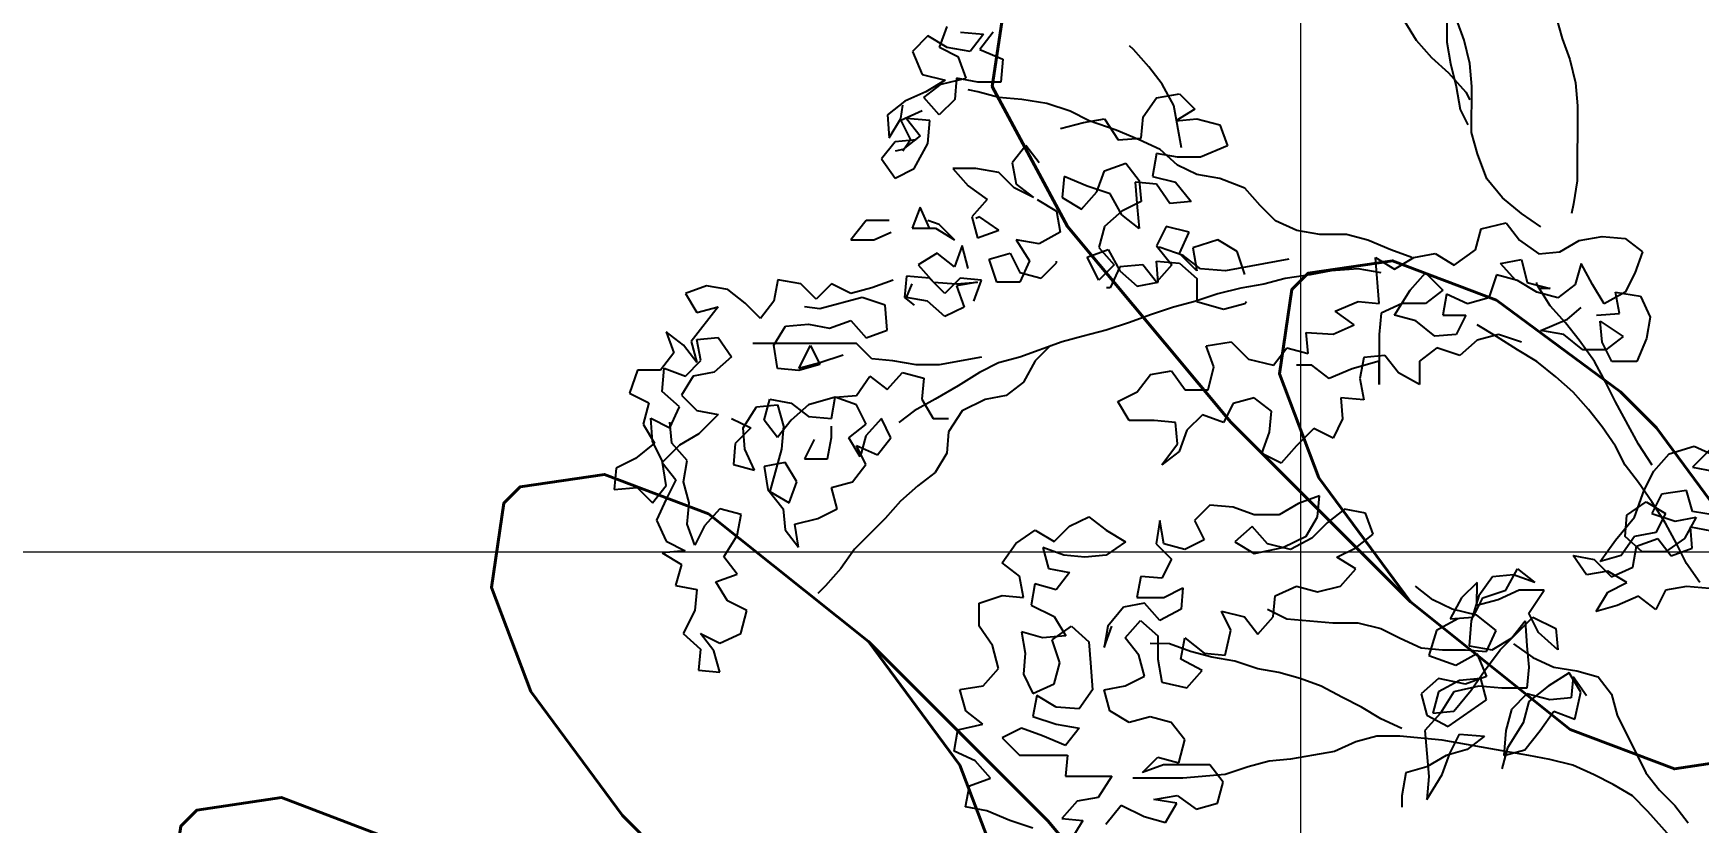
# Model space of a CAD drawing. Header units: millimetres. Extents: x 684983 to 685377, y 990360 to 990509.
# Drawn here: x 685035.063 to 685036.312, y 990437.835 to 990438.427 of the extents above; entities that cross this region are included whole.
import ezdxf

# ---------------------------------------------------------------- set-up
doc = ezdxf.new("R2010")
doc.units = ezdxf.units.MM
doc.layers.add('grid', color=8, linetype='Continuous', lineweight=9)
doc.layers.add('GRID LEVELS', color=7, linetype='Continuous', lineweight=13)
doc.layers.add('TEAK', color=7, linetype='Continuous')
doc.styles.get("Standard").update_dxf_attribs({"font": 'RomanS'})

# ---------------------------------------------------------------- blocks, each defined once
blk = doc.blocks.new('A$C25655A80')
at = {"color": 62}
for p, q in [((-0.45019, 1.7769), (-0.44443, 1.76728)), ((-0.42904, 1.77784), (-0.42905, 1.7663)), ((-0.42039, 1.76726), (-0.42423, 1.77784)), ((-0.37424, 1.77875), (-0.37137, 1.76817)), ((-0.6886, 1.76943), (-0.69629, 1.76174)), ((-0.67899, 1.76365), (-0.6886, 1.76943)), ((-0.68283, 1.76365), (-0.67898, 1.77422)), ((-0.67225, 1.77133), (-0.66072, 1.77036)), ((-0.66072, 1.77036), (-0.66745, 1.76172)), ((-0.65591, 1.77132), (-0.66265, 1.76267)), ((-0.44443, 1.76728), (-0.43674, 1.75862)), ((-0.42905, 1.7663), (-0.42713, 1.75573)), ((-0.41752, 1.75572), (-0.42039, 1.76726)), ((-0.37137, 1.76817), (-0.36753, 1.7576)), ((-0.69629, 1.76174), (-0.6915, 1.7502)), ((-0.67322, 1.75884), (-0.68283, 1.76365)), ((-0.66745, 1.76172), (-0.67899, 1.76365)), ((-0.66939, 1.74826), (-0.67322, 1.75884)), ((-0.66265, 1.76267), (-0.65112, 1.75786)), ((-0.65112, 1.75786), (-0.65209, 1.74632)), ((-0.58574, 1.7626), (-0.58766, 1.76453)), ((-0.57806, 1.75394), (-0.58574, 1.7626)), ((-0.43674, 1.75862), (-0.4281, 1.75092)), ((-0.6915, 1.7502), (-0.67996, 1.74731)), ((-0.57134, 1.74529), (-0.57806, 1.75394)), ((-0.4281, 1.75092), (-0.41946, 1.7413)), ((-0.42713, 1.75573), (-0.42426, 1.74419)), ((-0.41657, 1.74418), (-0.41752, 1.75572)), ((-0.36753, 1.7576), (-0.36466, 1.74606)), ((-0.68958, 1.74155), (-0.70016, 1.73675)), ((-0.69055, 1.73867), (-0.68189, 1.74539)), ((-0.67996, 1.74731), (-0.68958, 1.74155)), ((-0.68189, 1.74539), (-0.66939, 1.74826)), ((-0.6742, 1.74826), (-0.67517, 1.73769)), ((-0.66362, 1.74633), (-0.6742, 1.74826)), ((-0.66363, 1.74153), (-0.66843, 1.74249)), ((-0.65306, 1.73863), (-0.66363, 1.74153)), ((-0.65209, 1.74632), (-0.66362, 1.74633)), ((-0.56558, 1.73471), (-0.57134, 1.74529)), ((-0.42426, 1.74419), (-0.42235, 1.73265)), ((-0.41946, 1.7413), (-0.41754, 1.73745)), ((-0.41659, 1.72111), (-0.41657, 1.74418)), ((-0.36466, 1.74606), (-0.36371, 1.73452)), ((-0.70016, 1.73675), (-0.70882, 1.73003)), ((-0.70209, 1.7281), (-0.70112, 1.73483)), ((-0.68286, 1.73001), (-0.69055, 1.73867)), ((-0.67517, 1.73769), (-0.68286, 1.73001)), ((-0.64152, 1.73766), (-0.65306, 1.73863)), ((-0.62903, 1.73573), (-0.64152, 1.73766)), ((-0.61749, 1.73187), (-0.62903, 1.73573)), ((-0.58097, 1.72895), (-0.57423, 1.73856)), ((-0.57423, 1.73856), (-0.56269, 1.74047)), ((-0.56175, 1.71355), (-0.56558, 1.73471)), ((-0.55501, 1.73277), (-0.56463, 1.72702)), ((-0.56269, 1.74047), (-0.55501, 1.73277)), ((-0.36371, 1.73452), (-0.36374, 1.69703)), ((-0.70882, 1.73003), (-0.70787, 1.71849)), ((-0.70787, 1.71849), (-0.70209, 1.7281)), ((-0.69151, 1.73194), (-0.70209, 1.72714)), ((-0.70209, 1.72714), (-0.69729, 1.71752)), ((-0.69921, 1.7281), (-0.69249, 1.71944)), ((-0.68767, 1.72713), (-0.69921, 1.7281)), ((-0.68864, 1.71559), (-0.68767, 1.72713)), ((-0.62231, 1.72322), (-0.61077, 1.7261)), ((-0.60788, 1.72705), (-0.61749, 1.73187)), ((-0.61077, 1.7261), (-0.60019, 1.72801)), ((-0.59443, 1.72224), (-0.60788, 1.72705)), ((-0.60019, 1.72801), (-0.59347, 1.71743)), ((-0.58194, 1.71838), (-0.58097, 1.72895)), ((-0.56463, 1.72702), (-0.55405, 1.72797)), ((-0.55405, 1.72797), (-0.54252, 1.72507)), ((-0.54252, 1.72507), (-0.53868, 1.71449)), ((-0.42235, 1.73265), (-0.41851, 1.72496)), ((-0.70499, 1.71657), (-0.71172, 1.70792)), ((-0.69441, 1.71752), (-0.70499, 1.71657)), ((-0.69249, 1.71944), (-0.70114, 1.71272)), ((-0.69729, 1.71752), (-0.70114, 1.71176)), ((-0.5829, 1.71742), (-0.59443, 1.72224)), ((-0.59347, 1.71743), (-0.58194, 1.71838)), ((-0.57233, 1.7126), (-0.5829, 1.71742)), ((-0.41372, 1.71053), (-0.41659, 1.72111)), ((-0.71172, 1.70792), (-0.705, 1.6983)), ((-0.70114, 1.71272), (-0.70499, 1.71176)), ((-0.69539, 1.7031), (-0.68864, 1.71559)), ((-0.63962, 1.71459), (-0.64636, 1.70594)), ((-0.6329, 1.70593), (-0.63962, 1.71459)), ((-0.57425, 1.71068), (-0.57619, 1.69915)), ((-0.56368, 1.70875), (-0.57425, 1.71068)), ((-0.56368, 1.7049), (-0.57233, 1.7126)), ((-0.55215, 1.70874), (-0.56368, 1.70875)), ((-0.53868, 1.71449), (-0.55215, 1.70874)), ((-0.40892, 1.69803), (-0.41372, 1.71053)), ((-0.705, 1.6983), (-0.69539, 1.7031)), ((-0.67616, 1.70308), (-0.66848, 1.69443)), ((-0.66462, 1.70307), (-0.67616, 1.70308)), ((-0.65309, 1.70114), (-0.66462, 1.70307)), ((-0.64541, 1.69344), (-0.65309, 1.70114)), ((-0.64636, 1.70594), (-0.64444, 1.69537)), ((-0.60407, 1.69148), (-0.60022, 1.70205)), ((-0.60022, 1.70205), (-0.58964, 1.70589)), ((-0.58964, 1.70589), (-0.58292, 1.69723)), ((-0.55408, 1.70009), (-0.56368, 1.7049)), ((-0.54254, 1.69816), (-0.55408, 1.70009)), ((-0.66848, 1.69443), (-0.65887, 1.68769)), ((-0.6358, 1.68863), (-0.64541, 1.69344)), ((-0.64444, 1.69537), (-0.6358, 1.68863)), ((-0.62041, 1.69919), (-0.62138, 1.68862)), ((-0.60888, 1.69437), (-0.62041, 1.69919)), ((-0.61177, 1.68284), (-0.60407, 1.69148)), ((-0.59734, 1.69052), (-0.60888, 1.69437)), ((-0.57427, 1.6953), (-0.58484, 1.69627)), ((-0.58484, 1.69627), (-0.58389, 1.68377)), ((-0.58292, 1.69723), (-0.58197, 1.68666)), ((-0.57619, 1.69915), (-0.56465, 1.69625)), ((-0.56755, 1.68568), (-0.57427, 1.6953)), ((-0.56465, 1.69625), (-0.55697, 1.68663)), ((-0.53005, 1.69334), (-0.54254, 1.69816)), ((-0.52237, 1.68468), (-0.53005, 1.69334)), ((-0.40124, 1.68841), (-0.40892, 1.69803)), ((-0.36374, 1.69703), (-0.36567, 1.6855)), ((-0.69252, 1.68387), (-0.69637, 1.6733)), ((-0.68772, 1.6733), (-0.69252, 1.68387)), ((-0.65887, 1.68769), (-0.66657, 1.67904)), ((-0.63388, 1.68767), (-0.62427, 1.68189)), ((-0.62138, 1.68862), (-0.61177, 1.68284)), ((-0.59159, 1.67994), (-0.59734, 1.69052)), ((-0.58197, 1.68666), (-0.59158, 1.68186)), ((-0.58389, 1.68377), (-0.58294, 1.6732)), ((-0.55697, 1.68663), (-0.56755, 1.68568)), ((-0.51468, 1.67698), (-0.52237, 1.68468)), ((-0.39163, 1.68071), (-0.40124, 1.68841)), ((-0.36567, 1.6855), (-0.36664, 1.68069)), ((-0.71944, 1.67717), (-0.72714, 1.66756)), ((-0.70791, 1.67716), (-0.71944, 1.67717)), ((-0.68291, 1.67521), (-0.68868, 1.67714)), ((-0.67523, 1.66752), (-0.68291, 1.67521)), ((-0.66657, 1.67904), (-0.66369, 1.66847)), ((-0.66272, 1.67904), (-0.66465, 1.67808)), ((-0.65312, 1.6723), (-0.66272, 1.67904)), ((-0.62427, 1.68189), (-0.62236, 1.67131)), ((-0.59158, 1.68186), (-0.60024, 1.67418)), ((-0.58294, 1.6732), (-0.59159, 1.67994)), ((-0.50411, 1.67217), (-0.51468, 1.67698)), ((-0.41183, 1.67304), (-0.39933, 1.67591)), ((-0.39933, 1.67591), (-0.39261, 1.66726)), ((-0.38203, 1.67398), (-0.39163, 1.68071)), ((-0.72714, 1.66756), (-0.7156, 1.66755)), ((-0.7156, 1.66755), (-0.70695, 1.67139)), ((-0.69637, 1.6733), (-0.68484, 1.67329)), ((-0.68484, 1.67329), (-0.67523, 1.66752)), ((-0.66369, 1.66847), (-0.65312, 1.6723)), ((-0.64447, 1.66749), (-0.63775, 1.65691)), ((-0.63293, 1.66555), (-0.64447, 1.66749)), ((-0.62236, 1.67131), (-0.63293, 1.66555)), ((-0.60024, 1.67418), (-0.60314, 1.6636)), ((-0.56948, 1.67415), (-0.5743, 1.66454)), ((-0.55795, 1.67125), (-0.56948, 1.67415)), ((-0.56276, 1.66068), (-0.55795, 1.67125)), ((-0.54353, 1.6674), (-0.55603, 1.66356)), ((-0.53392, 1.66162), (-0.54353, 1.6674)), ((-0.49258, 1.67023), (-0.50411, 1.67217)), ((-0.47912, 1.67022), (-0.49258, 1.67023)), ((-0.46855, 1.66733), (-0.47912, 1.67022)), ((-0.45702, 1.66251), (-0.46855, 1.66733)), ((-0.41472, 1.66247), (-0.41183, 1.67304)), ((-0.39261, 1.66726), (-0.383, 1.66052)), ((-0.37243, 1.66147), (-0.36281, 1.66723)), ((-0.36281, 1.66723), (-0.35127, 1.66914)), ((-0.35127, 1.66914), (-0.33974, 1.66817)), ((-0.33974, 1.66817), (-0.33109, 1.66143)), ((-0.68389, 1.66079), (-0.69351, 1.65504)), ((-0.67524, 1.65406), (-0.68389, 1.66079)), ((-0.67139, 1.66463), (-0.67524, 1.65406)), ((-0.66851, 1.65309), (-0.67139, 1.66463)), ((-0.65794, 1.65789), (-0.64736, 1.66076)), ((-0.6541, 1.64635), (-0.65794, 1.65789)), ((-0.64736, 1.66076), (-0.64256, 1.65114)), ((-0.60891, 1.6588), (-0.59833, 1.66264)), ((-0.60315, 1.64726), (-0.60891, 1.6588)), ((-0.60314, 1.6636), (-0.59545, 1.65495)), ((-0.59833, 1.66264), (-0.59257, 1.65206)), ((-0.5743, 1.66454), (-0.56661, 1.65492)), ((-0.57237, 1.66358), (-0.57334, 1.66358)), ((-0.56084, 1.65972), (-0.57237, 1.66358)), ((-0.55412, 1.65202), (-0.56276, 1.66068)), ((-0.5522, 1.65298), (-0.56084, 1.65972)), ((-0.55603, 1.66356), (-0.55412, 1.65202)), ((-0.50797, 1.65775), (-0.5397, 1.65201)), ((-0.53009, 1.65008), (-0.53392, 1.66162)), ((-0.46471, 1.65867), (-0.45511, 1.65289)), ((-0.46281, 1.6356), (-0.46471, 1.65867)), ((-0.44645, 1.65865), (-0.45702, 1.66251)), ((-0.45511, 1.65289), (-0.44549, 1.65865)), ((-0.44549, 1.65865), (-0.43491, 1.66057)), ((-0.43491, 1.66057), (-0.4253, 1.65479)), ((-0.4253, 1.65479), (-0.41472, 1.66247)), ((-0.383, 1.66052), (-0.37243, 1.66147)), ((-0.33109, 1.66143), (-0.33494, 1.65086)), ((-0.69351, 1.65504), (-0.68582, 1.64638)), ((-0.63775, 1.65691), (-0.64257, 1.64634)), ((-0.64256, 1.65114), (-0.63199, 1.64825)), ((-0.63199, 1.64825), (-0.62429, 1.65593)), ((-0.62429, 1.65593), (-0.62429, 1.65689)), ((-0.59545, 1.65495), (-0.60315, 1.64726)), ((-0.59257, 1.65398), (-0.59739, 1.64341)), ((-0.58103, 1.65493), (-0.59257, 1.65398)), ((-0.59257, 1.65206), (-0.58393, 1.64436)), ((-0.57431, 1.64627), (-0.58103, 1.65493)), ((-0.56661, 1.65492), (-0.57431, 1.64627)), ((-0.5743, 1.65685), (-0.56277, 1.65588)), ((-0.57335, 1.64627), (-0.5743, 1.65685)), ((-0.56277, 1.65588), (-0.55412, 1.64818)), ((-0.5397, 1.65201), (-0.5522, 1.65298)), ((-0.49741, 1.65005), (-0.5099, 1.64814)), ((-0.48683, 1.65196), (-0.49741, 1.65005)), ((-0.47337, 1.65291), (-0.48683, 1.65196)), ((-0.46184, 1.65098), (-0.47337, 1.65291)), ((-0.44742, 1.64231), (-0.43973, 1.65096)), ((-0.43973, 1.65096), (-0.43108, 1.6423)), ((-0.40416, 1.64996), (-0.40801, 1.63843)), ((-0.39359, 1.64707), (-0.40416, 1.64996)), ((-0.40223, 1.65573), (-0.39166, 1.65764)), ((-0.39455, 1.64707), (-0.40223, 1.65573)), ((-0.39166, 1.65764), (-0.38878, 1.6461)), ((-0.36186, 1.65569), (-0.36475, 1.64512)), ((-0.3561, 1.64511), (-0.36186, 1.65569)), ((-0.33494, 1.65086), (-0.33976, 1.64125)), ((-0.79926, 1.64456), (-0.80984, 1.64072)), ((-0.78869, 1.64263), (-0.79926, 1.64456)), ((-0.78004, 1.63589), (-0.78869, 1.64263)), ((-0.76369, 1.64741), (-0.76562, 1.63684)), ((-0.75215, 1.64548), (-0.76369, 1.64741)), ((-0.74447, 1.63778), (-0.75215, 1.64548)), ((-0.73677, 1.64546), (-0.74447, 1.63778)), ((-0.72717, 1.64065), (-0.73677, 1.64546)), ((-0.71659, 1.64352), (-0.72717, 1.64065)), ((-0.70601, 1.64736), (-0.71659, 1.64352)), ((-0.69928, 1.64927), (-0.70025, 1.6387)), ((-0.69929, 1.6387), (-0.6964, 1.64543)), ((-0.68774, 1.6483), (-0.69928, 1.64927)), ((-0.68006, 1.6406), (-0.68774, 1.6483)), ((-0.68582, 1.64638), (-0.67429, 1.6454)), ((-0.67236, 1.64829), (-0.68006, 1.6406)), ((-0.66371, 1.64636), (-0.67429, 1.64444)), ((-0.67429, 1.6454), (-0.66371, 1.64636)), ((-0.67429, 1.64444), (-0.67045, 1.63387)), ((-0.66179, 1.64732), (-0.67236, 1.64829)), ((-0.66565, 1.63675), (-0.66179, 1.64732)), ((-0.64257, 1.64634), (-0.6541, 1.64635)), ((-0.59739, 1.64341), (-0.59931, 1.64341)), ((-0.58393, 1.64436), (-0.57335, 1.64627)), ((-0.55412, 1.64818), (-0.55413, 1.63664)), ((-0.53202, 1.64335), (-0.54356, 1.64048)), ((-0.52048, 1.64526), (-0.53202, 1.64335)), ((-0.5099, 1.64814), (-0.52048, 1.64526)), ((-0.45513, 1.62982), (-0.44742, 1.64231)), ((-0.43108, 1.6423), (-0.43974, 1.63558)), ((-0.38398, 1.64129), (-0.39359, 1.64707)), ((-0.38878, 1.6461), (-0.37725, 1.64321)), ((-0.38398, 1.64514), (-0.38398, 1.6461)), ((-0.37726, 1.63456), (-0.38398, 1.64514)), ((-0.37341, 1.6384), (-0.38398, 1.64129)), ((-0.37725, 1.64321), (-0.38302, 1.64322)), ((-0.36475, 1.64512), (-0.37341, 1.6384)), ((-0.35034, 1.6355), (-0.3561, 1.64511)), ((-0.33976, 1.64125), (-0.35034, 1.6355)), ((-0.34457, 1.64126), (-0.33207, 1.63932)), ((-0.34265, 1.63068), (-0.34457, 1.64126)), ((-0.80984, 1.64072), (-0.80408, 1.6311)), ((-0.7935, 1.63398), (-0.80698, 1.61669)), ((-0.80408, 1.6311), (-0.7935, 1.63398)), ((-0.77236, 1.62819), (-0.78004, 1.63589)), ((-0.76562, 1.63684), (-0.77236, 1.62819)), ((-0.74255, 1.63297), (-0.75024, 1.63394)), ((-0.7214, 1.63872), (-0.74255, 1.63297)), ((-0.70987, 1.63486), (-0.7214, 1.63872)), ((-0.70892, 1.62237), (-0.70987, 1.63486)), ((-0.70025, 1.6387), (-0.69545, 1.63485)), ((-0.68872, 1.63677), (-0.69929, 1.6387)), ((-0.68007, 1.62907), (-0.68872, 1.63677)), ((-0.67045, 1.63387), (-0.68007, 1.62907)), ((-0.56567, 1.63377), (-0.57721, 1.62994)), ((-0.5551, 1.63664), (-0.56567, 1.63377)), ((-0.54356, 1.64048), (-0.5551, 1.63664)), ((-0.55413, 1.63664), (-0.54068, 1.63279)), ((-0.54068, 1.63279), (-0.5301, 1.63566)), ((-0.5301, 1.63566), (-0.52914, 1.63662)), ((-0.48493, 1.63177), (-0.47339, 1.63657)), ((-0.47339, 1.63657), (-0.46281, 1.6356)), ((-0.45128, 1.63559), (-0.46185, 1.63079)), ((-0.43974, 1.63558), (-0.45128, 1.63559)), ((-0.42916, 1.64037), (-0.43109, 1.6298)), ((-0.41859, 1.63556), (-0.42916, 1.64037)), ((-0.40801, 1.63843), (-0.41859, 1.63556)), ((-0.36957, 1.6259), (-0.37726, 1.63456)), ((-0.36861, 1.62782), (-0.36188, 1.63358)), ((-0.33207, 1.63932), (-0.32727, 1.62875)), ((-0.75986, 1.62433), (-0.74833, 1.62529)), ((-0.74833, 1.62529), (-0.73776, 1.62335)), ((-0.73776, 1.62335), (-0.72718, 1.62719)), ((-0.72718, 1.62719), (-0.71949, 1.61853)), ((-0.58779, 1.6261), (-0.59933, 1.62227)), ((-0.57721, 1.62994), (-0.58779, 1.6261)), ((-0.4859, 1.62024), (-0.47532, 1.62504)), ((-0.47532, 1.62504), (-0.48493, 1.63177)), ((-0.46185, 1.63079), (-0.46283, 1.62022)), ((-0.44455, 1.62693), (-0.45513, 1.62982)), ((-0.43495, 1.61923), (-0.44455, 1.62693)), ((-0.43109, 1.6298), (-0.41956, 1.62979)), ((-0.41956, 1.62979), (-0.42437, 1.62018)), ((-0.40419, 1.6192), (-0.4138, 1.62498)), ((-0.38207, 1.62207), (-0.36861, 1.62782)), ((-0.36285, 1.61724), (-0.36957, 1.6259)), ((-0.35419, 1.62973), (-0.34265, 1.63068)), ((-0.35227, 1.62685), (-0.34074, 1.61914)), ((-0.35132, 1.61627), (-0.35227, 1.62685)), ((-0.32727, 1.62875), (-0.32921, 1.61817)), ((-0.81947, 1.62151), (-0.81563, 1.61093)), ((-0.81082, 1.61477), (-0.81947, 1.62151)), ((-0.80698, 1.61669), (-0.8041, 1.60611)), ((-0.80409, 1.61765), (-0.79352, 1.6186)), ((-0.80218, 1.60707), (-0.80409, 1.61765)), ((-0.79352, 1.6186), (-0.78679, 1.60898)), ((-0.76564, 1.61473), (-0.75986, 1.62433)), ((-0.71949, 1.61853), (-0.70892, 1.62237)), ((-0.62144, 1.61652), (-0.6426, 1.60885)), ((-0.61087, 1.61939), (-0.62144, 1.61652)), ((-0.59933, 1.62227), (-0.61087, 1.61939)), ((-0.54935, 1.61453), (-0.53685, 1.61644)), ((-0.53685, 1.61644), (-0.52821, 1.60778)), ((-0.49935, 1.62121), (-0.4859, 1.62024)), ((-0.4984, 1.61064), (-0.49935, 1.62121)), ((-0.46283, 1.62022), (-0.46285, 1.59522)), ((-0.42437, 1.62018), (-0.43495, 1.61923)), ((-0.4138, 1.61729), (-0.42246, 1.60961)), ((-0.40323, 1.62016), (-0.4138, 1.61729)), ((-0.39362, 1.61246), (-0.40419, 1.6192)), ((-0.39169, 1.61631), (-0.40323, 1.62016)), ((-0.37054, 1.62013), (-0.38207, 1.62207)), ((-0.36093, 1.61243), (-0.37054, 1.62013)), ((-0.35517, 1.60666), (-0.36285, 1.61724)), ((-0.34652, 1.60665), (-0.35132, 1.61627)), ((-0.34074, 1.61914), (-0.3494, 1.61242)), ((-0.32921, 1.61817), (-0.33402, 1.60664)), ((-0.81563, 1.61093), (-0.82237, 1.60228)), ((-0.8041, 1.60611), (-0.81082, 1.61477)), ((-0.78679, 1.60898), (-0.79545, 1.6013)), ((-0.7243, 1.61565), (-0.77621, 1.6157)), ((-0.76373, 1.60319), (-0.76564, 1.61473)), ((-0.75315, 1.60318), (-0.74738, 1.61471)), ((-0.74738, 1.61471), (-0.74258, 1.60509)), ((-0.73104, 1.60989), (-0.74258, 1.60605)), ((-0.71662, 1.60795), (-0.7243, 1.61565)), ((-0.70605, 1.60698), (-0.71662, 1.60795)), ((-0.66183, 1.60886), (-0.68298, 1.60504)), ((-0.6426, 1.60885), (-0.65318, 1.60597)), ((-0.62721, 1.6146), (-0.63491, 1.60692)), ((-0.54551, 1.60395), (-0.54935, 1.61453)), ((-0.52821, 1.60778), (-0.51571, 1.60489)), ((-0.51571, 1.60489), (-0.50897, 1.61353)), ((-0.50897, 1.61353), (-0.4984, 1.61064)), ((-0.47053, 1.60869), (-0.47246, 1.59812)), ((-0.45995, 1.60964), (-0.47053, 1.60869)), ((-0.45323, 1.60098), (-0.45995, 1.60964)), ((-0.43399, 1.61346), (-0.44265, 1.60674)), ((-0.42246, 1.60961), (-0.43399, 1.61346)), ((-0.38401, 1.60669), (-0.39362, 1.61246)), ((-0.3494, 1.61242), (-0.36093, 1.61243)), ((-0.8339, 1.60229), (-0.83776, 1.59076)), ((-0.82237, 1.60228), (-0.8339, 1.60229)), ((-0.82142, 1.59171), (-0.82045, 1.60324)), ((-0.82045, 1.60324), (-0.80987, 1.59939)), ((-0.80987, 1.59939), (-0.80218, 1.60707)), ((-0.79545, 1.6013), (-0.80603, 1.59938)), ((-0.75316, 1.60222), (-0.76373, 1.60319)), ((-0.74258, 1.60509), (-0.75316, 1.60222)), ((-0.74258, 1.60605), (-0.75315, 1.60318)), ((-0.70894, 1.59257), (-0.70125, 1.60121)), ((-0.69451, 1.60505), (-0.70605, 1.60698)), ((-0.70125, 1.60121), (-0.69067, 1.59832)), ((-0.68298, 1.60504), (-0.69451, 1.60505)), ((-0.66279, 1.60117), (-0.67337, 1.59446)), ((-0.65318, 1.60597), (-0.66279, 1.60117)), ((-0.63491, 1.60692), (-0.64069, 1.59635)), ((-0.58398, 1.59149), (-0.57724, 1.60013)), ((-0.57724, 1.60013), (-0.56666, 1.60205)), ((-0.56666, 1.60205), (-0.55994, 1.59243)), ((-0.54841, 1.59242), (-0.54551, 1.60395)), ((-0.49649, 1.60487), (-0.50418, 1.60487)), ((-0.48784, 1.59813), (-0.49649, 1.60487)), ((-0.4763, 1.60293), (-0.48784, 1.59813)), ((-0.46284, 1.60676), (-0.4763, 1.60293)), ((-0.46285, 1.59522), (-0.46284, 1.60676)), ((-0.44266, 1.59521), (-0.45323, 1.60098)), ((-0.44265, 1.60674), (-0.44266, 1.59521)), ((-0.37441, 1.59899), (-0.38401, 1.60669)), ((-0.34941, 1.59608), (-0.35517, 1.60666)), ((-0.33402, 1.60664), (-0.34652, 1.60665)), ((-0.81277, 1.58401), (-0.82142, 1.59171)), ((-0.80603, 1.59938), (-0.81181, 1.58978)), ((-0.72433, 1.5897), (-0.71759, 1.5993)), ((-0.71759, 1.5993), (-0.70894, 1.59257)), ((-0.69067, 1.59832), (-0.69165, 1.58774)), ((-0.67337, 1.59446), (-0.68492, 1.58774)), ((-0.64069, 1.59635), (-0.64935, 1.58963)), ((-0.59359, 1.58669), (-0.58398, 1.59149)), ((-0.55994, 1.59243), (-0.54841, 1.59242)), ((-0.47246, 1.59812), (-0.47055, 1.58754)), ((-0.36576, 1.59129), (-0.37441, 1.59899)), ((-0.35808, 1.58263), (-0.36576, 1.59129)), ((-0.34462, 1.58646), (-0.34941, 1.59608)), ((-0.83776, 1.59076), (-0.82815, 1.58595)), ((-0.82815, 1.58595), (-0.83105, 1.57537)), ((-0.81759, 1.57344), (-0.81277, 1.58401)), ((-0.81181, 1.58978), (-0.80412, 1.58208)), ((-0.78106, 1.57341), (-0.77432, 1.58397)), ((-0.77432, 1.58397), (-0.76375, 1.58492)), ((-0.77048, 1.57724), (-0.76759, 1.58781)), ((-0.76759, 1.58781), (-0.75702, 1.58588)), ((-0.76375, 1.58492), (-0.76087, 1.57435)), ((-0.75702, 1.58588), (-0.74837, 1.57914)), ((-0.74836, 1.58491), (-0.75702, 1.57723)), ((-0.7349, 1.58874), (-0.74836, 1.58491)), ((-0.73684, 1.57817), (-0.7349, 1.58874)), ((-0.7349, 1.58874), (-0.72433, 1.5897)), ((-0.72433, 1.58489), (-0.7349, 1.58874)), ((-0.71953, 1.57527), (-0.72433, 1.58489)), ((-0.68492, 1.58774), (-0.6955, 1.58198)), ((-0.69165, 1.58774), (-0.68589, 1.57812)), ((-0.65992, 1.58771), (-0.67146, 1.58196)), ((-0.64935, 1.58963), (-0.65992, 1.58771)), ((-0.58783, 1.57707), (-0.59359, 1.58669)), ((-0.53592, 1.58568), (-0.54073, 1.57607)), ((-0.52534, 1.58855), (-0.53592, 1.58568)), ((-0.51669, 1.58181), (-0.52534, 1.58855)), ((-0.48208, 1.58851), (-0.48113, 1.57794)), ((-0.47055, 1.58754), (-0.48208, 1.58851)), ((-0.3331, 1.5653), (-0.34462, 1.58646)), ((-0.83105, 1.57537), (-0.82529, 1.56576)), ((-0.8272, 1.57825), (-0.81759, 1.57344)), ((-0.82625, 1.56672), (-0.8272, 1.57825)), ((-0.81663, 1.56575), (-0.81759, 1.57632)), ((-0.80412, 1.58208), (-0.79355, 1.58015)), ((-0.79355, 1.58015), (-0.80317, 1.57054)), ((-0.78682, 1.57822), (-0.77721, 1.5734)), ((-0.76376, 1.56858), (-0.77048, 1.57724)), ((-0.75702, 1.57723), (-0.76376, 1.56858)), ((-0.74837, 1.57914), (-0.73684, 1.57817)), ((-0.72819, 1.56855), (-0.71953, 1.57527)), ((-0.71184, 1.57815), (-0.71954, 1.5695)), ((-0.70704, 1.56853), (-0.71184, 1.57815)), ((-0.6955, 1.58198), (-0.70319, 1.57622)), ((-0.68589, 1.57812), (-0.6782, 1.57812)), ((-0.67146, 1.58196), (-0.6782, 1.57139)), ((-0.57534, 1.57706), (-0.58783, 1.57707)), ((-0.56476, 1.57609), (-0.57534, 1.57706)), ((-0.56381, 1.56552), (-0.56476, 1.57609)), ((-0.5513, 1.57992), (-0.559, 1.57224)), ((-0.54073, 1.57607), (-0.5513, 1.57992)), ((-0.51766, 1.57124), (-0.51669, 1.58181)), ((-0.48113, 1.57794), (-0.48594, 1.56833)), ((-0.35136, 1.57397), (-0.35808, 1.58263)), ((-0.82145, 1.5571), (-0.82625, 1.56672)), ((-0.80317, 1.57054), (-0.81279, 1.56478)), ((-0.77721, 1.5734), (-0.78491, 1.56572)), ((-0.78011, 1.56283), (-0.78106, 1.57341)), ((-0.76087, 1.57435), (-0.76184, 1.56281)), ((-0.7455, 1.5676), (-0.75031, 1.558)), ((-0.73878, 1.55799), (-0.73684, 1.56856)), ((-0.73684, 1.56856), (-0.73684, 1.57433)), ((-0.72243, 1.55893), (-0.72819, 1.56855)), ((-0.71954, 1.5695), (-0.72243, 1.55893)), ((-0.71378, 1.55989), (-0.70704, 1.56853)), ((-0.6782, 1.57139), (-0.67917, 1.56081)), ((-0.559, 1.57224), (-0.56285, 1.56167)), ((-0.52152, 1.56067), (-0.51766, 1.57124)), ((-0.49555, 1.57314), (-0.50421, 1.5645)), ((-0.48594, 1.56833), (-0.49555, 1.57314)), ((-0.34464, 1.56435), (-0.35136, 1.57397)), ((-0.83491, 1.55807), (-0.84452, 1.55328)), ((-0.82529, 1.56576), (-0.83491, 1.55807)), ((-0.81279, 1.56478), (-0.82145, 1.55614)), ((-0.80895, 1.55709), (-0.81663, 1.56575)), ((-0.78491, 1.56572), (-0.78588, 1.55514)), ((-0.77531, 1.55225), (-0.78011, 1.56283)), ((-0.76184, 1.56281), (-0.76763, 1.54167)), ((-0.75031, 1.558), (-0.73878, 1.55799)), ((-0.72435, 1.5647), (-0.71378, 1.55989)), ((-0.71955, 1.55508), (-0.72435, 1.5647)), ((-0.67917, 1.56081), (-0.68495, 1.55121)), ((-0.57151, 1.55495), (-0.56381, 1.56552)), ((-0.56285, 1.56167), (-0.57151, 1.55495)), ((-0.51191, 1.55586), (-0.52152, 1.56067)), ((-0.50421, 1.5645), (-0.51191, 1.55586)), ((-0.33984, 1.55474), (-0.34464, 1.56435)), ((-0.32638, 1.55472), (-0.3331, 1.5653)), ((-0.32542, 1.55184), (-0.31772, 1.56048)), ((-0.31772, 1.56048), (-0.30522, 1.56432)), ((-0.29753, 1.56239), (-0.30619, 1.55374)), ((-0.30522, 1.56432), (-0.29465, 1.5595)), ((-0.84452, 1.55328), (-0.84549, 1.5427)), ((-0.81954, 1.5446), (-0.82145, 1.5571)), ((-0.82145, 1.55614), (-0.81473, 1.54748)), ((-0.81088, 1.54652), (-0.80895, 1.55709)), ((-0.78588, 1.55514), (-0.77531, 1.55225)), ((-0.75993, 1.55608), (-0.7705, 1.55417)), ((-0.7705, 1.55417), (-0.76859, 1.54263)), ((-0.75417, 1.54646), (-0.75993, 1.55608)), ((-0.72629, 1.54644), (-0.71955, 1.55508)), ((-0.68495, 1.55121), (-0.69361, 1.54449)), ((-0.33312, 1.54608), (-0.33984, 1.55474)), ((-0.33024, 1.54223), (-0.32542, 1.55184)), ((-0.30619, 1.55374), (-0.29562, 1.55181)), ((-0.84549, 1.5427), (-0.83396, 1.54365)), ((-0.83396, 1.54365), (-0.82628, 1.53596)), ((-0.82628, 1.53596), (-0.81954, 1.5446)), ((-0.81473, 1.54748), (-0.81954, 1.53787)), ((-0.80801, 1.53594), (-0.81088, 1.54652)), ((-0.76859, 1.54263), (-0.76091, 1.53301)), ((-0.76763, 1.54167), (-0.75802, 1.53589)), ((-0.75802, 1.53589), (-0.75417, 1.54646)), ((-0.73687, 1.54356), (-0.72629, 1.54644)), ((-0.73399, 1.53299), (-0.73687, 1.54356)), ((-0.69361, 1.54449), (-0.70227, 1.5368)), ((-0.33506, 1.52878), (-0.33024, 1.54223)), ((-0.3264, 1.53646), (-0.33312, 1.54608)), ((-0.30909, 1.54221), (-0.32159, 1.5403)), ((-0.30621, 1.53163), (-0.30909, 1.54221)), ((-0.81954, 1.53787), (-0.82436, 1.5273)), ((-0.80898, 1.52537), (-0.80801, 1.53594)), ((-0.79263, 1.53304), (-0.80033, 1.5244)), ((-0.78206, 1.53015), (-0.79263, 1.53304)), ((-0.76091, 1.53301), (-0.75996, 1.52244)), ((-0.74361, 1.52819), (-0.73399, 1.53299)), ((-0.70227, 1.5368), (-0.70996, 1.52816)), ((-0.5475, 1.53474), (-0.5552, 1.52706)), ((-0.53596, 1.53377), (-0.5475, 1.53474)), ((-0.52539, 1.52991), (-0.53596, 1.53377)), ((-0.50328, 1.53566), (-0.5129, 1.5299)), ((-0.4927, 1.5395), (-0.50328, 1.53566)), ((-0.49367, 1.52892), (-0.4927, 1.5395)), ((-0.48021, 1.53275), (-0.48887, 1.52603)), ((-0.46964, 1.53082), (-0.48021, 1.53275)), ((-0.3389, 1.52974), (-0.32928, 1.53646)), ((-0.32928, 1.53646), (-0.31967, 1.53069)), ((-0.32159, 1.5403), (-0.3264, 1.53069)), ((-0.31968, 1.52588), (-0.3264, 1.53646)), ((-0.82436, 1.5273), (-0.81956, 1.51672)), ((-0.80515, 1.51479), (-0.80898, 1.52537)), ((-0.78399, 1.51957), (-0.78206, 1.53015)), ((-0.75515, 1.52532), (-0.74361, 1.52819)), ((-0.75324, 1.51378), (-0.75515, 1.52532)), ((-0.70996, 1.52816), (-0.72536, 1.51279)), ((-0.61768, 1.52423), (-0.60807, 1.52903)), ((-0.60807, 1.52903), (-0.59942, 1.52229)), ((-0.5725, 1.52707), (-0.57443, 1.51554)), ((-0.57059, 1.51553), (-0.5725, 1.52707)), ((-0.5552, 1.52706), (-0.5504, 1.51744)), ((-0.5129, 1.5299), (-0.52539, 1.52991)), ((-0.49945, 1.51931), (-0.49367, 1.52892)), ((-0.48887, 1.52603), (-0.49656, 1.51835)), ((-0.4658, 1.52024), (-0.46964, 1.53082)), ((-0.34468, 1.51725), (-0.33506, 1.52878)), ((-0.33987, 1.51917), (-0.3389, 1.52974)), ((-0.3264, 1.53069), (-0.31487, 1.52684)), ((-0.31967, 1.53069), (-0.32449, 1.52108)), ((-0.31392, 1.5153), (-0.31968, 1.52588)), ((-0.31487, 1.52684), (-0.30429, 1.52875)), ((-0.30429, 1.52875), (-0.31007, 1.51818)), ((-0.29372, 1.5297), (-0.30621, 1.53163)), ((-0.81956, 1.51672), (-0.80995, 1.51191)), ((-0.80033, 1.5244), (-0.80515, 1.51479)), ((-0.79073, 1.50901), (-0.78399, 1.51957)), ((-0.75996, 1.52244), (-0.75324, 1.51378)), ((-0.64461, 1.5156), (-0.63499, 1.52232)), ((-0.63499, 1.52232), (-0.62538, 1.51655)), ((-0.62538, 1.51655), (-0.61768, 1.52423)), ((-0.58981, 1.51651), (-0.59943, 1.50979)), ((-0.59942, 1.52229), (-0.58981, 1.51651)), ((-0.5504, 1.51744), (-0.56002, 1.51264)), ((-0.52636, 1.52415), (-0.53502, 1.51646)), ((-0.53502, 1.51646), (-0.52541, 1.51069)), ((-0.51868, 1.51549), (-0.52636, 1.52415)), ((-0.51099, 1.51356), (-0.49945, 1.51931)), ((-0.49656, 1.51835), (-0.50714, 1.51259)), ((-0.47446, 1.51352), (-0.4658, 1.52024)), ((-0.35238, 1.50668), (-0.34468, 1.51725)), ((-0.33507, 1.51916), (-0.3418, 1.50956)), ((-0.33123, 1.51147), (-0.33987, 1.51917)), ((-0.32449, 1.52108), (-0.33507, 1.51916)), ((-0.33411, 1.51436), (-0.32353, 1.51819)), ((-0.32353, 1.51819), (-0.31681, 1.50953)), ((-0.31007, 1.51818), (-0.31969, 1.51146)), ((-0.30718, 1.52394), (-0.29661, 1.52201)), ((-0.30623, 1.51337), (-0.30718, 1.52394)), ((-0.80995, 1.51191), (-0.82149, 1.51096)), ((-0.82149, 1.51096), (-0.81188, 1.50518)), ((-0.78401, 1.50035), (-0.79073, 1.50901)), ((-0.72536, 1.51279), (-0.7321, 1.50319)), ((-0.65135, 1.506), (-0.64461, 1.5156)), ((-0.63115, 1.51367), (-0.62828, 1.50309)), ((-0.62058, 1.50981), (-0.63115, 1.51367)), ((-0.61001, 1.50884), (-0.62058, 1.50981)), ((-0.59943, 1.50979), (-0.61001, 1.50884)), ((-0.57443, 1.51554), (-0.56675, 1.50784)), ((-0.56675, 1.50784), (-0.57156, 1.49823)), ((-0.56002, 1.51264), (-0.57059, 1.51553)), ((-0.52541, 1.51069), (-0.51099, 1.51356)), ((-0.50714, 1.51259), (-0.51868, 1.51549)), ((-0.48408, 1.50873), (-0.47446, 1.51352)), ((-0.47447, 1.50295), (-0.48408, 1.50873)), ((-0.36584, 1.50958), (-0.35526, 1.50765)), ((-0.35912, 1.49996), (-0.36584, 1.50958)), ((-0.3418, 1.50956), (-0.35238, 1.50668)), ((-0.33604, 1.50378), (-0.33411, 1.51436)), ((-0.31969, 1.51146), (-0.33123, 1.51147)), ((-0.31681, 1.50953), (-0.30623, 1.51337)), ((-0.30912, 1.50568), (-0.31392, 1.5153)), ((-0.81188, 1.50518), (-0.81478, 1.49461)), ((-0.79459, 1.49651), (-0.78401, 1.50035)), ((-0.7321, 1.50319), (-0.7398, 1.49454)), ((-0.6427, 1.49926), (-0.65135, 1.506)), ((-0.62828, 1.50309), (-0.6177, 1.50116)), ((-0.6177, 1.50116), (-0.62444, 1.49251)), ((-0.48217, 1.4943), (-0.47447, 1.50295)), ((-0.39564, 1.49999), (-0.40622, 1.49904)), ((-0.3995, 1.49231), (-0.39372, 1.50288)), ((-0.38507, 1.49614), (-0.39564, 1.49999)), ((-0.39372, 1.50288), (-0.38507, 1.49614)), ((-0.34854, 1.50187), (-0.35912, 1.49996)), ((-0.35526, 1.50765), (-0.34662, 1.49899)), ((-0.33893, 1.4961), (-0.34854, 1.50187)), ((-0.34662, 1.49899), (-0.33604, 1.50378)), ((-0.3024, 1.49606), (-0.30912, 1.50568)), ((-0.81478, 1.49461), (-0.8042, 1.49268)), ((-0.8042, 1.49268), (-0.80518, 1.4821)), ((-0.78883, 1.48689), (-0.79459, 1.49651)), ((-0.7398, 1.49454), (-0.74364, 1.4907)), ((-0.64079, 1.48868), (-0.6427, 1.49926)), ((-0.63501, 1.49541), (-0.63695, 1.48483)), ((-0.62444, 1.49251), (-0.63501, 1.49541)), ((-0.58214, 1.4992), (-0.58407, 1.48863)), ((-0.57156, 1.49823), (-0.58214, 1.4992)), ((-0.57061, 1.48862), (-0.56099, 1.49342)), ((-0.56099, 1.49342), (-0.56197, 1.48284)), ((-0.51486, 1.48953), (-0.50428, 1.49432)), ((-0.50428, 1.49432), (-0.49371, 1.49143)), ((-0.49371, 1.49143), (-0.48217, 1.4943)), ((-0.43603, 1.48753), (-0.44468, 1.49427)), ((-0.41391, 1.49616), (-0.42161, 1.48848)), ((-0.41392, 1.48463), (-0.41391, 1.49616)), ((-0.40622, 1.49904), (-0.41296, 1.48943)), ((-0.41104, 1.48847), (-0.3995, 1.49231)), ((-0.39277, 1.4923), (-0.40335, 1.4875)), ((-0.38027, 1.49229), (-0.39277, 1.4923)), ((-0.38797, 1.48076), (-0.38027, 1.49229)), ((-0.35433, 1.48169), (-0.34855, 1.4913)), ((-0.34855, 1.4913), (-0.33893, 1.4961)), ((-0.31971, 1.49223), (-0.32452, 1.48262)), ((-0.30913, 1.49415), (-0.31971, 1.49223)), ((-0.2976, 1.49317), (-0.30913, 1.49415)), ((-0.77922, 1.48208), (-0.78883, 1.48689)), ((-0.66291, 1.47428), (-0.6629, 1.48582)), ((-0.6629, 1.48582), (-0.65136, 1.48965)), ((-0.65136, 1.48965), (-0.64079, 1.48868)), ((-0.63695, 1.48483), (-0.62542, 1.47905)), ((-0.5908, 1.48383), (-0.5985, 1.47422)), ((-0.58023, 1.48574), (-0.5908, 1.48383)), ((-0.58407, 1.48863), (-0.57061, 1.48862)), ((-0.57255, 1.47708), (-0.58023, 1.48574)), ((-0.56197, 1.48284), (-0.57255, 1.47708)), ((-0.51871, 1.4828), (-0.5091, 1.47799)), ((-0.51583, 1.47895), (-0.51486, 1.48953)), ((-0.42642, 1.48272), (-0.43603, 1.48753)), ((-0.42161, 1.48848), (-0.42739, 1.47791)), ((-0.41296, 1.48943), (-0.41681, 1.47694)), ((-0.41585, 1.47886), (-0.41104, 1.48847)), ((-0.40335, 1.4875), (-0.41392, 1.48463)), ((-0.34375, 1.48456), (-0.35433, 1.48169)), ((-0.33317, 1.48936), (-0.34375, 1.48456)), ((-0.32452, 1.48262), (-0.33317, 1.48936)), ((-0.80518, 1.4821), (-0.81095, 1.47057)), ((-0.78212, 1.47055), (-0.77922, 1.48208)), ((-0.62542, 1.47905), (-0.61966, 1.46944)), ((-0.58986, 1.46845), (-0.58216, 1.47709)), ((-0.58216, 1.47709), (-0.57351, 1.46939)), ((-0.54178, 1.48186), (-0.53025, 1.47897)), ((-0.53698, 1.47224), (-0.54178, 1.48186)), ((-0.53025, 1.47897), (-0.52353, 1.47031)), ((-0.52353, 1.47031), (-0.51583, 1.47895)), ((-0.5091, 1.47799), (-0.48603, 1.47604)), ((-0.48603, 1.47604), (-0.47353, 1.47603)), ((-0.47353, 1.47603), (-0.462, 1.47314)), ((-0.42354, 1.47791), (-0.43412, 1.47215)), ((-0.42739, 1.47791), (-0.41585, 1.47886)), ((-0.41393, 1.47982), (-0.42642, 1.48272)), ((-0.41681, 1.47694), (-0.41779, 1.46445)), ((-0.40432, 1.47212), (-0.41393, 1.47982)), ((-0.40241, 1.46251), (-0.38605, 1.47884)), ((-0.39664, 1.46827), (-0.3899, 1.47692)), ((-0.3899, 1.47692), (-0.38895, 1.46442)), ((-0.38317, 1.47114), (-0.38797, 1.48076)), ((-0.38605, 1.47884), (-0.37452, 1.47306)), ((-0.81095, 1.47057), (-0.80231, 1.46287)), ((-0.8023, 1.47057), (-0.79269, 1.46575)), ((-0.79558, 1.46191), (-0.8023, 1.47057)), ((-0.79269, 1.46575), (-0.78212, 1.47055)), ((-0.65619, 1.46466), (-0.66291, 1.47428)), ((-0.64176, 1.47138), (-0.63985, 1.4608)), ((-0.63119, 1.46849), (-0.64176, 1.47138)), ((-0.61966, 1.46944), (-0.63119, 1.46849)), ((-0.62639, 1.46752), (-0.61677, 1.47424)), ((-0.62255, 1.45598), (-0.62639, 1.46752)), ((-0.61677, 1.47424), (-0.60812, 1.46654)), ((-0.60812, 1.46654), (-0.60717, 1.45597)), ((-0.60044, 1.46365), (-0.59658, 1.47422)), ((-0.5985, 1.47422), (-0.60044, 1.46365)), ((-0.58314, 1.45979), (-0.58986, 1.46845)), ((-0.57351, 1.46939), (-0.57352, 1.45786)), ((-0.56199, 1.45785), (-0.56006, 1.46842)), ((-0.56006, 1.46842), (-0.55045, 1.46072)), ((-0.53988, 1.45975), (-0.53698, 1.47224)), ((-0.462, 1.47314), (-0.45239, 1.46832)), ((-0.45239, 1.46832), (-0.44182, 1.46351)), ((-0.43412, 1.47215), (-0.43798, 1.45966)), ((-0.40914, 1.46155), (-0.40432, 1.47212)), ((-0.40625, 1.46251), (-0.39664, 1.46827)), ((-0.37357, 1.46248), (-0.38317, 1.47114)), ((-0.37452, 1.47306), (-0.37357, 1.46248)), ((-0.80231, 1.46287), (-0.80328, 1.4523)), ((-0.79271, 1.45133), (-0.79558, 1.46191)), ((-0.65332, 1.45313), (-0.65619, 1.46466)), ((-0.63985, 1.4608), (-0.64082, 1.45023)), ((-0.58026, 1.44921), (-0.58314, 1.45979)), ((-0.56775, 1.46554), (-0.57736, 1.46555)), ((-0.57352, 1.45786), (-0.57161, 1.44632)), ((-0.55718, 1.46169), (-0.56775, 1.46554)), ((-0.55142, 1.45207), (-0.56199, 1.45785)), ((-0.54661, 1.4588), (-0.55718, 1.46169)), ((-0.55045, 1.46072), (-0.53988, 1.45975)), ((-0.53507, 1.45686), (-0.54661, 1.4588)), ((-0.44182, 1.46351), (-0.43125, 1.46254)), ((-0.43798, 1.45966), (-0.42453, 1.45484)), ((-0.43125, 1.46254), (-0.41971, 1.46252)), ((-0.42453, 1.45484), (-0.41395, 1.4606)), ((-0.41971, 1.46252), (-0.40914, 1.46155)), ((-0.41779, 1.46445), (-0.40625, 1.46251)), ((-0.41395, 1.4606), (-0.40915, 1.44906)), ((-0.41011, 1.45194), (-0.40241, 1.46251)), ((-0.39568, 1.46539), (-0.38607, 1.45865)), ((-0.38895, 1.46442), (-0.388, 1.45384)), ((-0.38607, 1.45865), (-0.3755, 1.45383)), ((-0.80328, 1.4523), (-0.79271, 1.45133)), ((-0.66101, 1.44448), (-0.65332, 1.45313)), ((-0.64082, 1.45023), (-0.63602, 1.44061)), ((-0.62545, 1.44541), (-0.62255, 1.45598)), ((-0.60717, 1.45597), (-0.60622, 1.44251)), ((-0.55912, 1.44343), (-0.55142, 1.45207)), ((-0.52354, 1.45301), (-0.53507, 1.45686)), ((-0.51297, 1.45107), (-0.52354, 1.45301)), ((-0.5024, 1.44818), (-0.51297, 1.45107)), ((-0.41685, 1.44233), (-0.41011, 1.45194)), ((-0.388, 1.45384), (-0.38897, 1.44327)), ((-0.36781, 1.45094), (-0.37839, 1.44422)), ((-0.3755, 1.45383), (-0.36397, 1.4519)), ((-0.36205, 1.44132), (-0.36781, 1.45094)), ((-0.36397, 1.4519), (-0.35339, 1.44901)), ((-0.67255, 1.44257), (-0.66101, 1.44448)), ((-0.66968, 1.43199), (-0.67255, 1.44257)), ((-0.63602, 1.44061), (-0.62545, 1.44541)), ((-0.60622, 1.44251), (-0.61296, 1.4329)), ((-0.60045, 1.4425), (-0.58988, 1.44442)), ((-0.59758, 1.43193), (-0.60045, 1.4425)), ((-0.58988, 1.44442), (-0.58026, 1.44921)), ((-0.57161, 1.44632), (-0.55912, 1.44343)), ((-0.49183, 1.44433), (-0.5024, 1.44818)), ((-0.48126, 1.43855), (-0.49183, 1.44433)), ((-0.43318, 1.44812), (-0.44184, 1.44043)), ((-0.43319, 1.44139), (-0.43608, 1.43082)), ((-0.42261, 1.44715), (-0.43319, 1.44139)), ((-0.41973, 1.44522), (-0.43318, 1.44812)), ((-0.4255, 1.44138), (-0.43224, 1.43081)), ((-0.42551, 1.43177), (-0.41685, 1.44233)), ((-0.413, 1.44425), (-0.4255, 1.44138)), ((-0.41203, 1.4481), (-0.42261, 1.44715)), ((-0.40915, 1.44906), (-0.41973, 1.44522)), ((-0.40146, 1.44328), (-0.413, 1.44425)), ((-0.40916, 1.43752), (-0.41203, 1.4481)), ((-0.38897, 1.44327), (-0.40146, 1.44328)), ((-0.37839, 1.44422), (-0.38801, 1.43654)), ((-0.36589, 1.44902), (-0.36686, 1.43844)), ((-0.35917, 1.4394), (-0.36589, 1.44902)), ((-0.36495, 1.42787), (-0.36205, 1.44132)), ((-0.35339, 1.44901), (-0.34667, 1.44035)), ((-0.6341, 1.43965), (-0.63604, 1.42908)), ((-0.6245, 1.43387), (-0.6341, 1.43965)), ((-0.61296, 1.4329), (-0.6245, 1.43387)), ((-0.47165, 1.43373), (-0.48126, 1.43855)), ((-0.46204, 1.42796), (-0.47165, 1.43373)), ((-0.44184, 1.44043), (-0.43897, 1.42986)), ((-0.4284, 1.42408), (-0.40916, 1.43752)), ((-0.38897, 1.44039), (-0.39667, 1.4327)), ((-0.38801, 1.43654), (-0.39091, 1.42597)), ((-0.37744, 1.43749), (-0.38897, 1.44039)), ((-0.36686, 1.43844), (-0.37744, 1.43749)), ((-0.34667, 1.44035), (-0.3438, 1.42977)), ((-0.67353, 1.42238), (-0.66103, 1.42525)), ((-0.66103, 1.42525), (-0.66968, 1.43199)), ((-0.63604, 1.42908), (-0.6245, 1.42522)), ((-0.6245, 1.42522), (-0.61297, 1.42329)), ((-0.58797, 1.42615), (-0.59758, 1.43193)), ((-0.5774, 1.42902), (-0.58797, 1.42615)), ((-0.56682, 1.42613), (-0.5774, 1.42902)), ((-0.5601, 1.41747), (-0.56682, 1.42613)), ((-0.45147, 1.42314), (-0.46204, 1.42796)), ((-0.43224, 1.43081), (-0.43994, 1.42217)), ((-0.43897, 1.42986), (-0.4284, 1.42408)), ((-0.43608, 1.43082), (-0.42551, 1.43177)), ((-0.39667, 1.4327), (-0.39956, 1.42213)), ((-0.39091, 1.42597), (-0.39861, 1.41348)), ((-0.38226, 1.42212), (-0.37552, 1.43172)), ((-0.37552, 1.43172), (-0.36495, 1.42787)), ((-0.3438, 1.42977), (-0.32941, 1.40092)), ((-0.67546, 1.41181), (-0.67353, 1.42238)), ((-0.64181, 1.42331), (-0.65143, 1.41852)), ((-0.65143, 1.41852), (-0.64278, 1.40986)), ((-0.63124, 1.41946), (-0.64181, 1.42331)), ((-0.61971, 1.41464), (-0.63124, 1.41946)), ((-0.61297, 1.42329), (-0.61971, 1.41464)), ((-0.563, 1.40594), (-0.5601, 1.41747)), ((-0.47455, 1.41643), (-0.48513, 1.41164)), ((-0.46397, 1.41931), (-0.47455, 1.41643)), ((-0.45244, 1.4193), (-0.46397, 1.41931)), ((-0.43129, 1.41735), (-0.45244, 1.4193)), ((-0.43994, 1.42217), (-0.43803, 1.3991)), ((-0.39957, 1.41156), (-0.43129, 1.41735)), ((-0.42745, 1.41062), (-0.42263, 1.42023)), ((-0.42263, 1.42023), (-0.41014, 1.41926)), ((-0.41014, 1.41926), (-0.4188, 1.41254)), ((-0.39956, 1.42213), (-0.40053, 1.40964)), ((-0.38996, 1.41251), (-0.38226, 1.42212)), ((-0.66489, 1.40699), (-0.67546, 1.41181)), ((-0.64278, 1.40986), (-0.61875, 1.40984)), ((-0.61875, 1.40984), (-0.61972, 1.39926)), ((-0.58127, 1.40115), (-0.57357, 1.40883)), ((-0.57357, 1.40883), (-0.563, 1.40594)), ((-0.50724, 1.40781), (-0.51782, 1.40686)), ((-0.4957, 1.40972), (-0.50724, 1.40781)), ((-0.48513, 1.41164), (-0.4957, 1.40972)), ((-0.42937, 1.40966), (-0.43899, 1.4039)), ((-0.4313, 1.40005), (-0.42745, 1.41062)), ((-0.4188, 1.41254), (-0.42937, 1.40966)), ((-0.39861, 1.41348), (-0.4015, 1.40291)), ((-0.40053, 1.40964), (-0.38996, 1.41251)), ((-0.38804, 1.40962), (-0.39957, 1.41156)), ((-0.37746, 1.40769), (-0.38804, 1.40962)), ((-0.65721, 1.39833), (-0.66489, 1.40699)), ((-0.57069, 1.40498), (-0.58127, 1.40115)), ((-0.54762, 1.40496), (-0.57069, 1.40498)), ((-0.53993, 1.40015), (-0.56108, 1.39825)), ((-0.5409, 1.39631), (-0.54762, 1.40496)), ((-0.52839, 1.40398), (-0.53993, 1.40015)), ((-0.51782, 1.40686), (-0.52839, 1.40398)), ((-0.44957, 1.40103), (-0.4515, 1.38949)), ((-0.43899, 1.4039), (-0.44957, 1.40103)), ((-0.43901, 1.38756), (-0.4313, 1.40005)), ((-0.36593, 1.4048), (-0.37746, 1.40769)), ((-0.35536, 1.39998), (-0.36593, 1.4048)), ((-0.34575, 1.39517), (-0.35536, 1.39998)), ((-0.32941, 1.40092), (-0.32268, 1.39226)), ((-0.66972, 1.38393), (-0.66779, 1.3945)), ((-0.66779, 1.3945), (-0.65721, 1.39833)), ((-0.61972, 1.39926), (-0.59665, 1.39924)), ((-0.59665, 1.39924), (-0.60339, 1.38867)), ((-0.56108, 1.39825), (-0.58608, 1.39827)), ((-0.54379, 1.38573), (-0.5409, 1.39631)), ((-0.43803, 1.3991), (-0.43901, 1.38756)), ((-0.33615, 1.38939), (-0.34575, 1.39517)), ((-0.32268, 1.39226), (-0.315, 1.38456)), ((-0.65915, 1.38199), (-0.66972, 1.38393)), ((-0.61396, 1.38676), (-0.62166, 1.37811)), ((-0.60339, 1.38867), (-0.61396, 1.38676)), ((-0.59955, 1.37521), (-0.59186, 1.38482)), ((-0.59186, 1.38482), (-0.58033, 1.37904)), ((-0.57551, 1.38769), (-0.56397, 1.3896)), ((-0.56398, 1.38575), (-0.57551, 1.38769)), ((-0.56975, 1.37614), (-0.56398, 1.38575)), ((-0.56397, 1.3896), (-0.55437, 1.38286)), ((-0.55437, 1.38286), (-0.54379, 1.38573)), ((-0.4515, 1.38949), (-0.45151, 1.38373)), ((-0.32846, 1.38169), (-0.33615, 1.38939)), ((-0.315, 1.38456), (-0.30828, 1.37591)), ((-0.64762, 1.37718), (-0.65915, 1.38199)), ((-0.63609, 1.37332), (-0.64762, 1.37718)), ((-0.62166, 1.37811), (-0.61109, 1.37714)), ((-0.61109, 1.37714), (-0.61687, 1.36754)), ((-0.58033, 1.37904), (-0.56975, 1.37614)), ((-0.3131, 1.36437), (-0.32846, 1.38169))]:
    blk.add_line(p, q, dxfattribs=at)
blk = doc.blocks.new('TR')
blk.add_blockref('A$C25655A80', (0.01921, 0.01485, 1.34531))

msp = doc.modelspace()

# ---------------------------------------------------------------- linework, layer by layer
at = {"layer": 'grid'}
for p, q in [((685036.0136, 990509.1548), (685036.0136, 990370.8996)), ((685085.1957, 990438.0381), (684982.7636, 990438.0381))]:
    msp.add_line(p, q, dxfattribs=at)

# ---------------------------------------------------------------- block references
at = {"layer": 'TEAK', "xscale": 1.5, "yscale": 1.5, "zscale": 1.5}
msp.add_blockref('TR', (685036.738, 990435.749, 99.599), dxfattribs=at)

# ---------------------------------------------------------------- texts
at = {"layer": 'GRID LEVELS', "width": 0.5}
msp.add_text('99.63', height=0.8, rotation=45, dxfattribs=at).set_placement((685035.63, 990437.1578, 99.6297))

doc.saveas('drawing.dxf')
